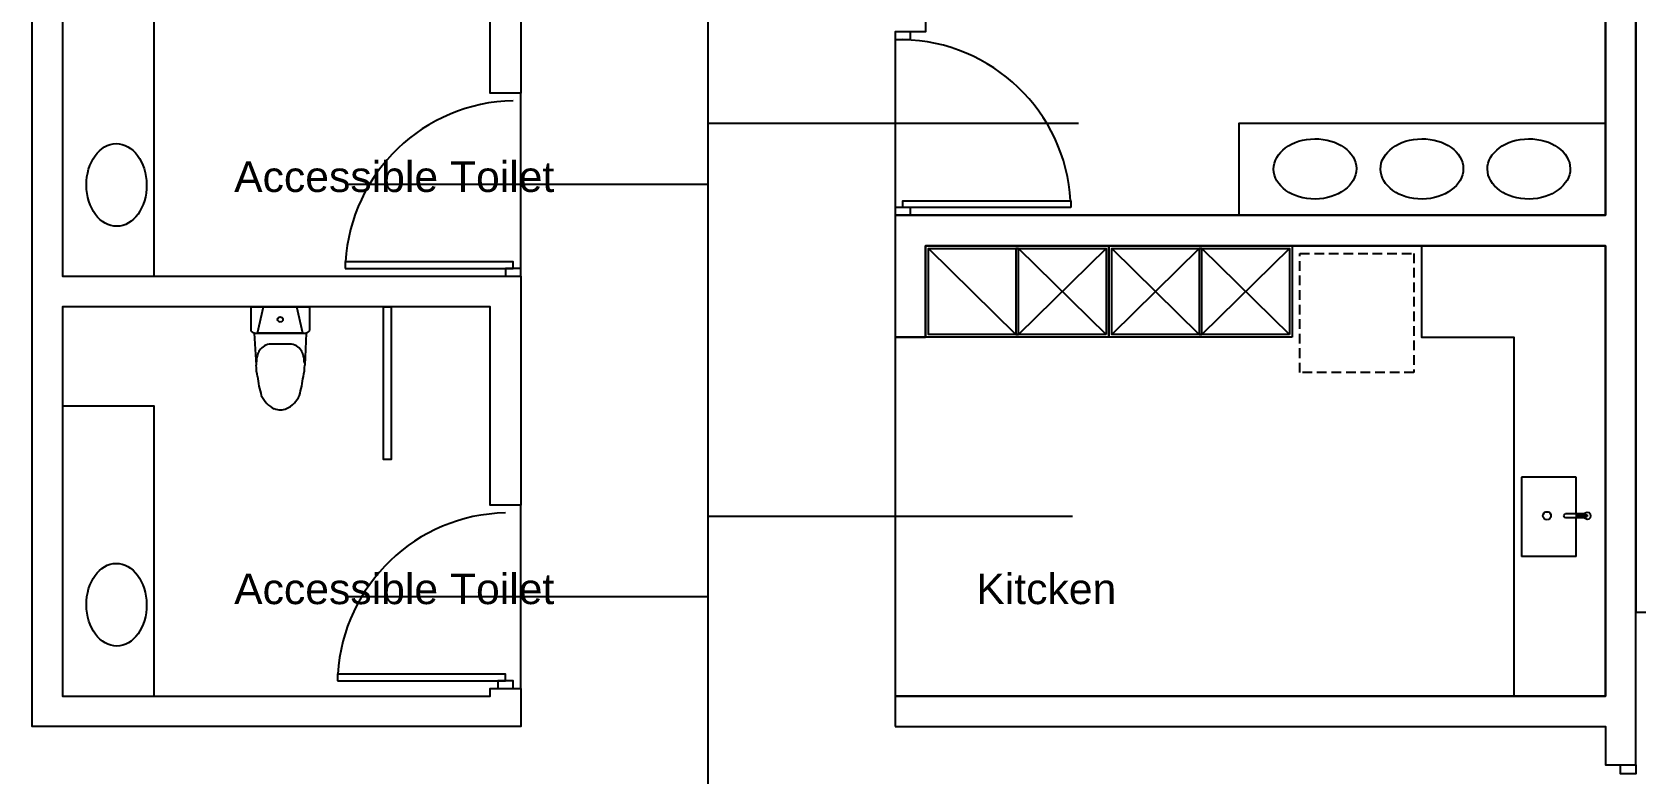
# Model space of a CAD drawing. Header units: centimetres. Extents: x -2363 to 10982, y -15317 to 6533.
# Drawn here: x 5175 to 6225, y 4041 to 4527 of the extents above; entities that cross this region are included whole.
import ezdxf

# ---------------------------------------------------------------- set-up
doc = ezdxf.new("R2010")
doc.units = ezdxf.units.CM
doc.header["$MEASUREMENT"] = 0
doc.linetypes.add('HIDDEN', pattern=[9.525, 6.35, -3.175])
for name, color, linetype in [('00_Coffee', 5, 'Continuous'), ('00_Meeting rooms', 1, 'Continuous'), ('00_Toilets', 4, 'Continuous'), ('00_Walls', 6, 'Continuous'), ('01_Doors', 4, 'Continuous'), ('01_Legends', 1, 'Continuous'), ('01_Office_Furnitures', 7, 'Continuous'), ('01_Space_Partitions', 191, 'Continuous'), ('01_Toilets_Details', 8, 'Continuous'), ('02_Path', 3, 'Continuous')]:
    doc.layers.add(name, color=color, linetype=linetype)
doc.styles.add('CHINA', font='QTXT', dxfattribs={"bigfont": 'AE.SHX'})

msp = doc.modelspace()

# ---------------------------------------------------------------- linework, layer by layer
at = {"layer": '00_Coffee'}
msp.add_lwpolyline([(6204.5, 4387.2), (5759.5, 4387.2), (5759.5, 4327.2), (5739.5, 4327.2), (5739.5, 4092.2), (6204.5, 4092.2)], close=True, dxfattribs=at)
at = {"layer": '00_Meeting rooms'}
msp.add_lwpolyline([(6804.5, 4637.1), (6224.5, 4637.1), (6224.5, 4557.2), (6224.5, 4147.1), (6804.5, 4147.1)], close=True, dxfattribs=at)
at = {"layer": '00_Toilets'}
for points in [[(6204.5, 5182.2), (5969.5, 5182.2), (5969.5, 4977.2), (5759.5, 4977.2), (5759.5, 4527.2), (5739.5, 4527.2), (5739.5, 4407.2), (6204.5, 4407.2), (6204.5, 4557.2), (6134.5, 4557.2), (6134.5, 4647.2), (6204.5, 4647.2)], [(5494.5, 4487.2), (5474.5, 4487.2), (5474.5, 4627.2), (5264.5, 4627.2), (5264.5, 4557.2), (5194.5, 4557.2), (5194.5, 4367.2), (5494.5, 4367.2)], [(5494.5, 4217.2), (5474.5, 4217.2), (5474.5, 4347.2), (5194.5, 4347.2), (5194.5, 4092.2), (5474.5, 4092.2), (5474.5, 4097.2), (5494.5, 4097.2)]]:
    msp.add_lwpolyline(points, close=True, dxfattribs=at)
at = {"layer": '00_Walls'}
for points in [[(5494.5, 4487.2), (5474.5, 4487.2), (5474.5, 4647.2), (5494.5, 4647.2)], [(5474.5, 4097.2), (5494.5, 4097.2), (5494.5, 4072.2), (5174.5, 4072.2), (5174.5, 4557.2), (5194.5, 4557.2), (5194.5, 4367.2), (5494.5, 4367.2), (5494.5, 4217.2), (5474.5, 4217.2), (5474.5, 4347.2), (5194.5, 4347.2), (5194.5, 4092.2), (5474.5, 4092.2)], [(5739.5, 4072.2), (6204.5, 4072.2), (6204.5, 4047.2), (6224.5, 4047.2), (6224.5, 4557.2), (6204.5, 4557.2), (6204.5, 4407.2), (5739.5, 4407.2), (5739.5, 4327.2), (5759.5, 4327.2), (5759.5, 4387.2), (6204.5, 4387.2), (6204.5, 4092.2), (5739.5, 4092.2)]]:
    msp.add_lwpolyline(points, close=True, dxfattribs=at)
at = {"layer": '01_Doors'}
for points in [[(5749.5, 4527.2), (5739.5, 4527.2), (5739.5, 4522.2), (5749.5, 4522.2)], [(5749.5, 4412.2), (5739.5, 4412.2), (5739.5, 4407.2), (5749.5, 4407.2)], [(5854.5, 4412.2), (5744.5, 4412.2), (5744.5, 4416.6), (5854.5, 4416.6)], [(5379.5, 4372.2), (5489.5, 4372.2), (5489.5, 4376.6), (5379.5, 4376.6)], [(5484.5, 4367.2), (5494.5, 4367.2), (5494.5, 4372.2), (5484.5, 4372.2)], [(5374.5, 4102.2), (5484.5, 4102.2), (5484.5, 4106.6), (5374.5, 4106.6)], [(5479.5, 4097.2), (5489.5, 4097.2), (5489.5, 4102.2), (5479.5, 4102.2)], [(6214.5, 4047.2), (6224.5, 4047.2), (6224.5, 4041.2), (6214.5, 4041.2)]]:
    msp.add_lwpolyline(points, close=True, dxfattribs=at)
for centre, start, end in [((5742.3, 4409.9), 3.3956, 88.8462), ((5491.8, 4369.9), 91.1538, 176.6044), ((5486.8, 4099.9), 91.1538, 176.6044)]:
    msp.add_arc(centre, 112.3, start, end, dxfattribs=at)
at = {"layer": '01_Office_Furnitures'}
for p, q in [((6185.4, 4235.6), (6149.5, 4235.6)), ((6149.5, 4235.6), (6149.5, 4183.7)), ((6185.4, 4211.6), (6185.4, 4235.6)), ((6163.6, 4210.3), (6163.8, 4211.2)), ((6163.8, 4211.2), (6164.4, 4212.2)), ((6164.4, 4212.2), (6165.3, 4212.8)), ((6165.3, 4212.8), (6166.3, 4212.9)), ((6166.3, 4212.9), (6167.2, 4212.8)), ((6167.2, 4212.8), (6168.2, 4212.2)), ((6168.2, 4212.2), (6168.8, 4211.2)), ((6168.8, 4211.2), (6168.9, 4210.3)), ((6177.4, 4210.3), (6177.7, 4211.1)), ((6177.7, 4211.1), (6178.5, 4211.6)), ((6190.6, 4211.6), (6178.5, 4211.6)), ((6185.4, 4210.9), (6192.5, 4210.9)), ((6185.4, 4210.9), (6185.4, 4209.7)), ((6192.5, 4210.9), (6192.5, 4209.7)), ((6163.8, 4209.3), (6163.6, 4210.3)), ((6164.4, 4208.4), (6163.8, 4209.3)), ((6165.3, 4207.8), (6164.4, 4208.4)), ((6166.3, 4207.6), (6165.3, 4207.8)), ((6167.2, 4207.8), (6166.3, 4207.6)), ((6168.2, 4208.4), (6167.2, 4207.8)), ((6168.8, 4209.3), (6168.2, 4208.4)), ((6168.9, 4210.3), (6168.8, 4209.3)), ((6177.4, 4210.3), (6177.4, 4210.2)), ((6177.7, 4209.4), (6177.4, 4210.2)), ((6178.5, 4209), (6177.7, 4209.4)), ((6190.6, 4209), (6178.5, 4209)), ((6185.4, 4209.7), (6192.5, 4209.7)), ((6185.4, 4183.7), (6185.4, 4209)), ((6185.4, 4183.7), (6149.5, 4183.7))]:
    msp.add_line(p, q, dxfattribs=at)
for points in [[(5879.5, 4327.2), (5759.5, 4327.2), (5759.5, 4387.2), (5879.5, 4387.2)], [(5877.7, 4329), (5761.3, 4329), (5761.3, 4385.4), (5877.7, 4385.4)], [(5818.6, 4329), (5820.4, 4329), (5820.4, 4385.4), (5818.6, 4385.4)], [(5999.5, 4327.2), (5879.5, 4327.2), (5879.5, 4387.2), (5999.5, 4387.2)], [(5997.7, 4329), (5881.3, 4329), (5881.3, 4385.4), (5997.7, 4385.4)], [(5938.6, 4329), (5940.4, 4329), (5940.4, 4385.4), (5938.6, 4385.4)], [(6084.2, 4387.2), (6084.2, 4327.2), (6144.5, 4327.2), (6144.5, 4092.2), (6204.5, 4092.2), (6204.5, 4387.2)]]:
    msp.add_lwpolyline(points, close=True, dxfattribs=at)
for points in [[(5761.3, 4385.4), (5818.6, 4329)], [(5820.4, 4385.4), (5877.7, 4329)], [(5877.7, 4385.4), (5820.4, 4329)], [(5938.6, 4385.4), (5881.3, 4329)], [(5881.3, 4385.4), (5938.6, 4329)], [(5940.4, 4385.4), (5997.7, 4329)], [(5997.7, 4385.4), (5940.4, 4329)]]:
    msp.add_lwpolyline(points, dxfattribs=at)
at = {"layer": '01_Office_Furnitures', "linetype": 'HIDDEN'}
msp.add_lwpolyline([(6004.5, 4382.2), (6079.2, 4382.2), (6079.2, 4304.1), (6004.5, 4304.1)], close=True, dxfattribs=at)
at = {"layer": '01_Office_Furnitures'}
msp.add_open_spline([(6190.3, 4210.9), (6190.3, 4210.9), (6190.9, 4212), (6190.9, 4212), (6196.3, 4215.4), (6195.9, 4204.9), (6190.9, 4208.7), (6190.9, 4208.7), (6190.3, 4209.7), (6190.3, 4209.7)], degree=3, knots=[0, 0, 0, 0, 1, 1, 1, 2, 2, 2, 3, 3, 3, 3], dxfattribs=at)
at = {"layer": '01_Space_Partitions'}
for points in [[(5194.5, 4367.2), (5254.5, 4367.2), (5254.5, 4557.1), (5194.5, 4557.1)], [(5409.5, 4347.2), (5409.5, 4247.2), (5404.5, 4247.2), (5404.5, 4347.2)], [(5194.5, 4092.2), (5254.5, 4092.2), (5254.5, 4282.1), (5194.5, 4282.1)]]:
    msp.add_lwpolyline(points, close=True, dxfattribs=at)
for centre in [(5229.8, 4427), (5229.8, 4152)]:
    msp.add_ellipse(centre, major_axis=(-0.2, 27.1), ratio=0.727464, dxfattribs=at)
at = {"layer": '01_Toilets_Details'}
for p, q in [((5317.7, 4347.2, 0), (5317.7, 4332.4, 0)), ((5317.7, 4347.2, 0), (5356.2, 4347.2, 0)), ((5322.2, 4330, 0), (5326, 4347.2, 0)), ((5351.7, 4330, 0), (5347.9, 4347.2, 0)), ((5356.2, 4347.2, 0), (5356.2, 4332.4, 0)), ((5320, 4330, 0), (5321.2, 4309)), ((5320, 4330, 0), (5353.9, 4330, 0)), ((5351.7, 4330, 0), (5322.2, 4330, 0)), ((5353.9, 4330, 0), (5353, 4309)), ((5343.3, 4322.8), (5330.9, 4322.8))]:
    msp.add_line(p, q, dxfattribs=at)
msp.add_lwpolyline([(6204.5, 4467.2), (5964.5, 4467.2), (5964.5, 4407.2), (6204.5, 4407.2)], close=True, dxfattribs=at)
for centre in [(6014.4, 4437.5), (6084.4, 4437.5), (6154.4, 4437.5)]:
    msp.add_ellipse(centre, major_axis=(27.1, 0.2), ratio=0.727464, dxfattribs=at)
for centre, major_axis, ratio, start_param, end_param in [((5337, 4338.9, 0), (1.71, 0.15), 1, 4.62356226370167, 10.90674757088126), ((5320, 4332.4, 0), (1.66, -1.66), 1, 3.926991, 5.497787), ((5353.9, 4332.4, 0), (1.66, 1.66), 1, 3.926991, 5.497787), ((5340.1, 4310.1), (-13.3, 13.3), 1, 0.489895, 0.776545), ((5335.6, 4311.4), (-9.96, 9.96), 1, 0.255741, 0.489895), ((5330.9, 4314.2), (-6.06, 6.06), 1, 5.497787, 6.538926), ((5343.3, 4314.2), (-6.06, -6.06), 1, 2.885852, 3.926991), ((5338.5, 4311.4), (-9.96, 9.96), 1, 4.222494, 4.456648), ((5334, 4310.1), (-13.3, -13.3), 1, 2.365047, 2.651698), ((5354.9, 4309), (-23.9, 23.9), 1, 0.785398, 1.008875), ((5319.2, 4309), (-23.9, 23.9), 1, 3.703514, 3.926991), ((5356.1, 4302.2), (-11.2, 53.4), 0.618512, 1.454632, 1.686961), ((5318, 4302.2), (-11.2, -53.4), 0.618512, 1.454632, 1.686961), ((5344.6, 4298.9), (21.9, -4), 1, 3.777071, 4.063721), ((5329.6, 4298.9), (22.2, -1.3), 1, -0.682256, -0.395606), ((5338.6, 4293.4), (14, 1.4), 1, 3.787651, 4.212059), ((5337.1, 4290.3), (10.6, 0), 1, 4.326286, 5.103477), ((5335.6, 4293.4), (14, 1), 1, -1.2357, -0.811293)]:
    msp.add_ellipse(centre, major_axis=major_axis, ratio=ratio, start_param=start_param, end_param=end_param, dxfattribs=at)
at = {"layer": '02_Path'}
for p, q in [((5617, 4549.7), (5617, 3957.2)), ((5859.6, 4467.2), (5617, 4467.2)), ((5617, 4427.2), (5381.9, 4427.2)), ((5855.6, 4209.7), (5617, 4209.7)), ((5617, 4157.2), (5381.9, 4157.2))]:
    msp.add_line(p, q, dxfattribs=at)

# ---------------------------------------------------------------- texts
at = {"layer": '01_Legends', "char_height": 20, "attachment_point": 1, "style": 'CHINA'}
for s, insert in [('{\\fSansSerif|b0|i0|c2|p2;Accessible Toilet}', (5306.8, 4442.4)), ('{\\fSansSerif|b0|i0|c2|p2;Accessible Toilet}', (5306.8, 4172.4)), ('{\\fSansSerif|b0|i0|c2|p2;Kitcken}', (5792.7, 4172.4))]:
    msp.add_mtext_dynamic_manual_height_columns(s, width=260.494, gutter_width=1, heights=[51.8], dxfattribs=dict(at, insert=insert))

doc.saveas('drawing.dxf')
